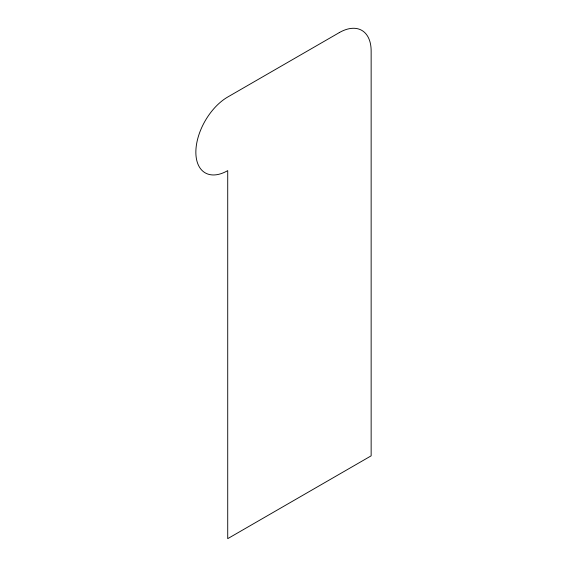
<?xml version="1.0" encoding="UTF-8"?>
<svg xmlns="http://www.w3.org/2000/svg" width="567" height="567" viewBox="0 0 567 567"><rect width="100%" height="100%" fill="white"/><g stroke="black" fill="none" stroke-linecap="round" stroke-linejoin="round"><path stroke-width="0.85" d="M339.279 32.617L227.721 97.021A45.077 26.025 -60 0 0 195.856 152.225A45.077 26.025 -60 0 0 227.721 170.624L227.721 538.65L371.144 455.847L371.144 51.023A45.077 26.025 -60 0 0 339.279 32.617"/></g></svg>
